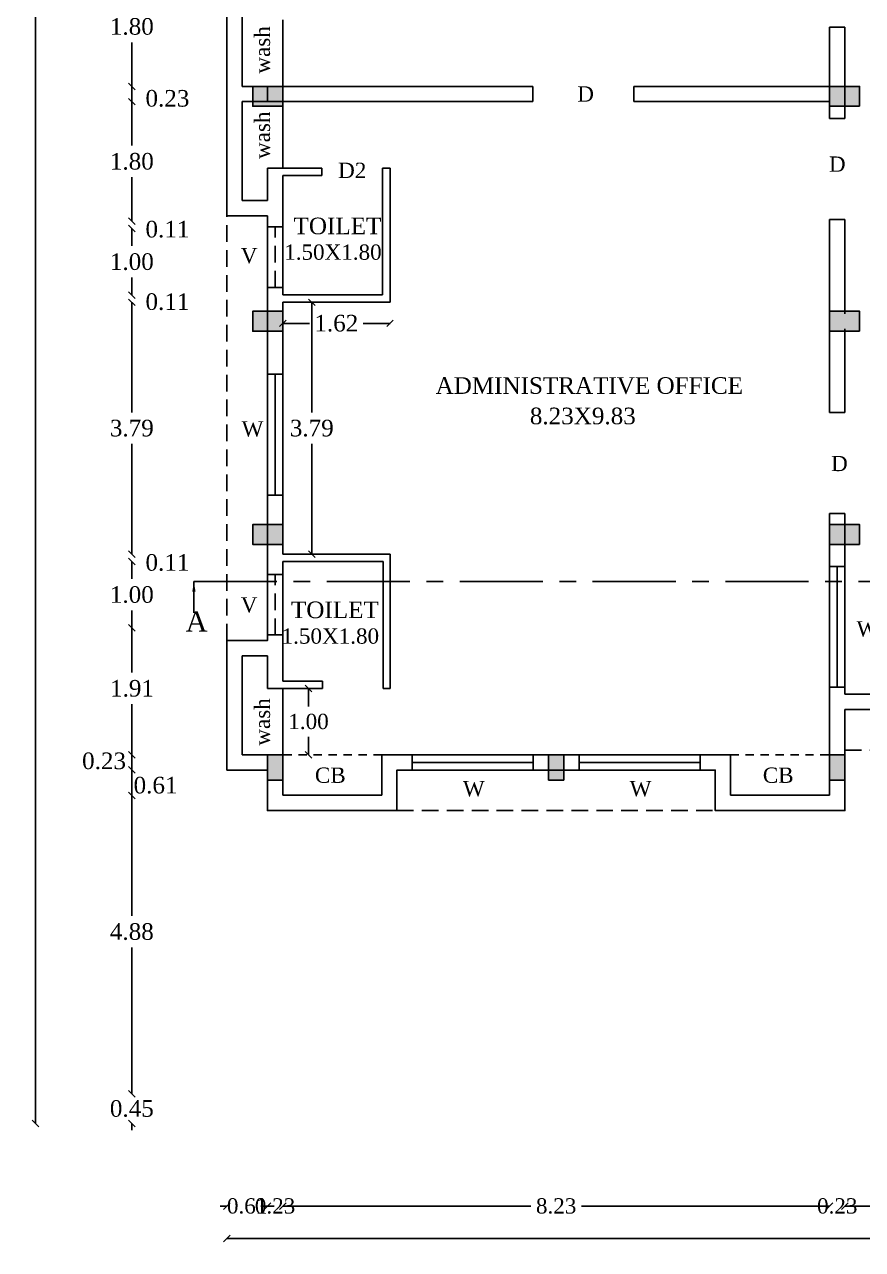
# Model space of a CAD drawing. Header units: metres. Extents: x -53 to 471, y -924 to -843.
# Drawn here: x -52.44 to -39.83, y -921.28 to -902.84 of the extents above; entities that cross this region are included whole.
import ezdxf
from ezdxf.enums import TextEntityAlignment as Align

# ---------------------------------------------------------------- set-up
doc = ezdxf.new("R2010")
doc.units = ezdxf.units.M
doc.header["$MEASUREMENT"] = 0
doc.header["$PDMODE"] = 3
doc.linetypes.add('CENTER', pattern=[2, 1.25, -0.25, 0.25, -0.25])
doc.linetypes.add('HIDDEN', pattern=[0.375, 0.25, -0.125])
doc.layers.get('DEFPOINTS').update_dxf_attribs({"lineweight": 5})
doc.layers.add('BLK_1_FLR_0_BLT_UP_AREA_EXISTING', color=27, linetype='Continuous')
doc.styles.add('Isa-', font='times.ttf')
doc.styles.add('STYLE2', font='times.ttf')
doc.dimstyles.new('Copy of ISO-25', dxfattribs={"dimscale": 0, "dimtxt": 0.23, "dimasz": 0.1, "dimexe": 1.25, "dimexo": 0.625, "dimgap": 0.11, "dimtad": 0, "dimtih": 1, "dimtoh": 1, "dimzin": 1, "dimdsep": 46, "dimtxsty": 'STYLE2', "dimblk": 'OBLIQUE', "dimcen": 0, "dimse1": 1, "dimse2": 1, "dimclrd": 1, "dimclrt": 3, "dimadec": 0, "dimazin": 2, "dimtfac": 1, "dimtix": 1, "dimtofl": 0, "dimtmove": 0, "dimatfit": 3, "dimfxl": 0, "dimtolj": 1, "dimarcsym": 0})
doc.dimstyles.new('ISO-25', dxfattribs={"dimscale": 0, "dimtxt": 0.23, "dimasz": 0.15, "dimexe": 1.25, "dimexo": 0.625, "dimgap": 0.11, "dimtad": 0, "dimtih": 1, "dimtoh": 1, "dimzin": 1, "dimdsep": 46, "dimtxsty": 'STYLE2', "dimblk": 'OBLIQUE', "dimcen": 0, "dimse1": 1, "dimse2": 1, "dimclrd": 1, "dimclrt": 3, "dimadec": 0, "dimazin": 2, "dimtfac": 1, "dimtix": 1, "dimtofl": 0, "dimtmove": 0, "dimatfit": 3, "dimfxl": 0, "dimtolj": 1, "dimarcsym": 0})

# ---------------------------------------------------------------- blocks, each defined once
blk = doc.blocks.new('_Oblique')
at = {"color": 0, "linetype": 'ByBlock', "lineweight": -2}
blk.add_line((-0.5, -0.5), (0.5, 0.5), dxfattribs=at)
blk = doc.blocks.new('*D74')
at = {"color": 1, "lineweight": -2}
for p, q in [((-49.396, -921.117), (-22.956, -921.117)), ((4.504, -921.117), (-21.936, -921.117))]:
    blk.add_line(p, q, dxfattribs=at)
at = {"layer": 'DEFPOINTS', "color": 0}
for p in [(-49.396, -913.602), (4.504, -914.031), (4.504, -921.117)]:
    blk.add_point(p, dxfattribs=at)
at = {"color": 1, "lineweight": -2, "xscale": 0.1, "yscale": 0.1, "zscale": 0.1, "rotation": 180}
blk.add_blockref('_Oblique', (-49.396, -921.117), dxfattribs=at)
at = {"color": 1, "lineweight": -2, "xscale": 0.1, "yscale": 0.1, "zscale": 0.1}
blk.add_blockref('_Oblique', (4.504, -921.117), dxfattribs=at)
at = {"color": 3, "lineweight": 25, "insert": (-22.446, -921.117), "char_height": 0.25, "attachment_point": 5, "style": 'STYLE2'}
blk.add_mtext('\\A1;53.90', dxfattribs=at)
blk = doc.blocks.new('*D264')
at = {"color": 1, "lineweight": -2}
for p, q in [((-50.826, -918.936), (-50.826, -918.836)), ((-50.826, -919.386), (-50.826, -919.486))]:
    blk.add_line(p, q, dxfattribs=at)
at = {"layer": 'DEFPOINTS', "color": 0}
for p in [(-50.826, -918.936), (-30.946, -918.936), (-30.946, -919.386)]:
    blk.add_point(p, dxfattribs=at)
at = {"color": 1, "lineweight": -2, "xscale": 0.1, "yscale": 0.1, "zscale": 0.1}
for p, rotation in [((-50.826, -918.936), 270), ((-50.826, -919.386), 90)]:
    blk.add_blockref('_Oblique', p, dxfattribs=dict(at, rotation=rotation))
at = {"color": 3, "lineweight": 25, "insert": (-50.826, -919.161), "char_height": 0.25, "attachment_point": 5, "style": 'STYLE2'}
blk.add_mtext('\\A1;0.45', dxfattribs=at)
blk = doc.blocks.new('*D265')
at = {"color": 1, "lineweight": -2}
for p, q in [((-50.826, -914.061), (-50.826, -916.261)), ((-50.826, -918.936), (-50.826, -916.736))]:
    blk.add_line(p, q, dxfattribs=at)
at = {"layer": 'DEFPOINTS', "color": 0}
for p in [(-50.826, -914.061), (-48.786, -914.061), (-30.946, -918.936)]:
    blk.add_point(p, dxfattribs=at)
at = {"color": 1, "lineweight": -2, "xscale": 0.1, "yscale": 0.1, "zscale": 0.1}
for p, rotation in [((-50.826, -914.061), 90), ((-50.826, -918.936), 270)]:
    blk.add_blockref('_Oblique', p, dxfattribs=dict(at, rotation=rotation))
at = {"color": 3, "lineweight": 25, "insert": (-50.826, -916.498), "char_height": 0.25, "attachment_point": 5, "style": 'STYLE2'}
blk.add_mtext('\\A1;4.88', dxfattribs=at)
blk = doc.blocks.new('*D266')
at = {"color": 1, "lineweight": -2}
blk.add_line((-50.826, -914.061), (-50.826, -913.836), dxfattribs=at)
at = {"layer": 'DEFPOINTS', "color": 0}
for p in [(-50.826, -913.836), (-48.556, -913.836), (-48.786, -914.061)]:
    blk.add_point(p, dxfattribs=at)
at = {"color": 1, "lineweight": -2, "xscale": 0.1, "yscale": 0.1, "zscale": 0.1}
for p, rotation in [((-50.826, -913.836), 90), ((-50.826, -914.061), 270)]:
    blk.add_blockref('_Oblique', p, dxfattribs=dict(at, rotation=rotation))
at = {"color": 3, "lineweight": 25, "insert": (-51.244, -913.929), "char_height": 0.25, "attachment_point": 5, "style": 'STYLE2'}
blk.add_mtext('\\A1;0.23', dxfattribs=at)
blk = doc.blocks.new('*D267')
at = {"color": 1, "lineweight": -2}
for p, q in [((-50.826, -913.836), (-50.826, -913.736)), ((-50.826, -914.446), (-50.826, -914.546))]:
    blk.add_line(p, q, dxfattribs=at)
at = {"layer": 'DEFPOINTS', "color": 0}
for p in [(-50.826, -913.836), (-48.556, -913.836), (-48.556, -914.446)]:
    blk.add_point(p, dxfattribs=at)
at = {"color": 1, "lineweight": -2, "xscale": 0.1, "yscale": 0.1, "zscale": 0.1}
for p, rotation in [((-50.826, -913.836), 270), ((-50.826, -914.446), 90)]:
    blk.add_blockref('_Oblique', p, dxfattribs=dict(at, rotation=rotation))
at = {"color": 3, "lineweight": 25, "insert": (-50.469, -914.295), "char_height": 0.25, "attachment_point": 5, "style": 'STYLE2'}
blk.add_mtext('\\A1;0.61', dxfattribs=at)
blk = doc.blocks.new('*D268')
at = {"color": 1, "lineweight": -2}
for p, q in [((-50.826, -911.926), (-50.826, -912.599)), ((-50.826, -913.836), (-50.826, -913.074))]:
    blk.add_line(p, q, dxfattribs=at)
at = {"layer": 'DEFPOINTS', "color": 0}
for p in [(-50.826, -911.926), (-48.556, -911.926), (-48.556, -913.836)]:
    blk.add_point(p, dxfattribs=at)
at = {"color": 1, "lineweight": -2, "xscale": 0.1, "yscale": 0.1, "zscale": 0.1}
for p, rotation in [((-50.826, -911.926), 90), ((-50.826, -913.836), 270)]:
    blk.add_blockref('_Oblique', p, dxfattribs=dict(at, rotation=rotation))
at = {"color": 3, "lineweight": 25, "insert": (-50.823, -912.837), "char_height": 0.25, "attachment_point": 5, "style": 'STYLE2'}
blk.add_mtext('\\A1;1.91', dxfattribs=at)
blk = doc.blocks.new('*D76')
at = {"color": 1, "lineweight": -2}
for p, q in [((-50.826, -910.926), (-50.826, -911.188)), ((-50.826, -911.926), (-50.826, -911.663))]:
    blk.add_line(p, q, dxfattribs=at)
at = {"layer": 'DEFPOINTS', "color": 0}
for p in [(-50.826, -910.926), (-48.556, -910.926), (-48.556, -911.926)]:
    blk.add_point(p, dxfattribs=at)
at = {"color": 1, "lineweight": -2, "xscale": 0.1, "yscale": 0.1, "zscale": 0.1}
for p, rotation in [((-50.826, -910.926), 90), ((-50.826, -911.926), 270)]:
    blk.add_blockref('_Oblique', p, dxfattribs=dict(at, rotation=rotation))
at = {"color": 3, "lineweight": 25, "insert": (-50.826, -911.426), "char_height": 0.25, "attachment_point": 5, "style": 'STYLE2'}
blk.add_mtext('\\A1;1.00', dxfattribs=at)
blk = doc.blocks.new('*D269')
at = {"color": 1, "lineweight": -2}
for p, q in [((-50.826, -910.816), (-50.826, -910.716)), ((-50.826, -910.926), (-50.826, -911.026))]:
    blk.add_line(p, q, dxfattribs=at)
at = {"layer": 'DEFPOINTS', "color": 0}
for p in [(-50.826, -910.816), (-48.556, -910.816), (-48.556, -910.926)]:
    blk.add_point(p, dxfattribs=at)
at = {"color": 1, "lineweight": -2, "xscale": 0.1, "yscale": 0.1, "zscale": 0.1}
for p, rotation in [((-50.826, -910.816), 270), ((-50.826, -910.926), 90)]:
    blk.add_blockref('_Oblique', p, dxfattribs=dict(at, rotation=rotation))
at = {"color": 3, "lineweight": 25, "insert": (-50.29, -910.943), "char_height": 0.25, "attachment_point": 5, "style": 'STYLE2'}
blk.add_mtext('\\A1;0.11', dxfattribs=at)
blk = doc.blocks.new('*D270')
at = {"color": 1, "lineweight": -2}
for p, q in [((-50.826, -907.026), (-50.826, -908.683)), ((-50.826, -910.816), (-50.826, -909.158))]:
    blk.add_line(p, q, dxfattribs=at)
at = {"layer": 'DEFPOINTS', "color": 0}
for p in [(-50.826, -907.026), (-48.556, -907.026), (-48.556, -910.816)]:
    blk.add_point(p, dxfattribs=at)
at = {"color": 1, "lineweight": -2, "xscale": 0.1, "yscale": 0.1, "zscale": 0.1}
for p, rotation in [((-50.826, -907.026), 90), ((-50.826, -910.816), 270)]:
    blk.add_blockref('_Oblique', p, dxfattribs=dict(at, rotation=rotation))
at = {"color": 3, "lineweight": 25, "insert": (-50.826, -908.921), "char_height": 0.25, "attachment_point": 5, "style": 'STYLE2'}
blk.add_mtext('\\A1;3.79', dxfattribs=at)
blk = doc.blocks.new('*D271')
at = {"color": 1, "lineweight": -2}
for p, q in [((-50.826, -906.916), (-50.826, -906.816)), ((-50.826, -907.026), (-50.826, -907.126))]:
    blk.add_line(p, q, dxfattribs=at)
at = {"layer": 'DEFPOINTS', "color": 0}
for p in [(-50.826, -906.916), (-48.556, -906.916), (-48.556, -907.026)]:
    blk.add_point(p, dxfattribs=at)
at = {"color": 1, "lineweight": -2, "xscale": 0.1, "yscale": 0.1, "zscale": 0.1}
for p, rotation in [((-50.826, -906.916), 270), ((-50.826, -907.026), 90)]:
    blk.add_blockref('_Oblique', p, dxfattribs=dict(at, rotation=rotation))
at = {"color": 3, "lineweight": 25, "insert": (-50.29, -907.018), "char_height": 0.25, "attachment_point": 5, "style": 'STYLE2'}
blk.add_mtext('\\A1;0.11', dxfattribs=at)
blk = doc.blocks.new('*D272')
at = {"color": 1, "lineweight": -2}
for p, q in [((-50.826, -905.916), (-50.826, -906.178)), ((-50.826, -906.916), (-50.826, -906.653))]:
    blk.add_line(p, q, dxfattribs=at)
at = {"layer": 'DEFPOINTS', "color": 0}
for p in [(-50.826, -905.916), (-48.556, -905.916), (-48.556, -906.916)]:
    blk.add_point(p, dxfattribs=at)
at = {"color": 1, "lineweight": -2, "xscale": 0.1, "yscale": 0.1, "zscale": 0.1}
for p, rotation in [((-50.826, -905.916), 90), ((-50.826, -906.916), 270)]:
    blk.add_blockref('_Oblique', p, dxfattribs=dict(at, rotation=rotation))
at = {"color": 3, "lineweight": 25, "insert": (-50.826, -906.416), "char_height": 0.25, "attachment_point": 5, "style": 'STYLE2'}
blk.add_mtext('\\A1;1.00', dxfattribs=at)
blk = doc.blocks.new('*D77')
at = {"color": 1, "lineweight": -2}
for p, q in [((-50.826, -905.806), (-50.826, -905.706)), ((-50.826, -905.916), (-50.826, -906.016))]:
    blk.add_line(p, q, dxfattribs=at)
at = {"layer": 'DEFPOINTS', "color": 0}
for p in [(-50.826, -905.806), (-48.556, -905.806), (-48.556, -905.916)]:
    blk.add_point(p, dxfattribs=at)
at = {"color": 1, "lineweight": -2, "xscale": 0.1, "yscale": 0.1, "zscale": 0.1}
for p, rotation in [((-50.826, -905.806), 270), ((-50.826, -905.916), 90)]:
    blk.add_blockref('_Oblique', p, dxfattribs=dict(at, rotation=rotation))
at = {"color": 3, "lineweight": 25, "insert": (-50.29, -905.927), "char_height": 0.25, "attachment_point": 5, "style": 'STYLE2'}
blk.add_mtext('\\A1;0.11', dxfattribs=at)
blk = doc.blocks.new('*D273')
at = {"color": 1, "lineweight": -2}
for p, q in [((-50.826, -904.006), (-50.826, -904.668)), ((-50.826, -905.806), (-50.826, -905.143))]:
    blk.add_line(p, q, dxfattribs=at)
at = {"layer": 'DEFPOINTS', "color": 0}
for p in [(-50.826, -904.006), (-48.556, -904.006), (-48.556, -905.806)]:
    blk.add_point(p, dxfattribs=at)
at = {"color": 1, "lineweight": -2, "xscale": 0.1, "yscale": 0.1, "zscale": 0.1}
for p, rotation in [((-50.826, -904.006), 90), ((-50.826, -905.806), 270)]:
    blk.add_blockref('_Oblique', p, dxfattribs=dict(at, rotation=rotation))
at = {"color": 3, "lineweight": 25, "insert": (-50.826, -904.906), "char_height": 0.25, "attachment_point": 5, "style": 'STYLE2'}
blk.add_mtext('\\A1;1.80', dxfattribs=at)
blk = doc.blocks.new('*D274')
at = {"color": 1, "lineweight": -2}
blk.add_line((-50.826, -904.006), (-50.826, -903.776), dxfattribs=at)
at = {"layer": 'DEFPOINTS', "color": 0}
for p in [(-50.826, -903.776), (-48.556, -903.776), (-48.556, -904.006)]:
    blk.add_point(p, dxfattribs=at)
at = {"color": 1, "lineweight": -2, "xscale": 0.1, "yscale": 0.1, "zscale": 0.1}
for p, rotation in [((-50.826, -903.776), 90), ((-50.826, -904.006), 270)]:
    blk.add_blockref('_Oblique', p, dxfattribs=dict(at, rotation=rotation))
at = {"color": 3, "lineweight": 25, "insert": (-50.29, -903.958), "char_height": 0.25, "attachment_point": 5, "style": 'STYLE2'}
blk.add_mtext('\\A1;0.23', dxfattribs=at)
blk = doc.blocks.new('*D275')
at = {"color": 1, "lineweight": -2}
for p, q in [((-50.826, -901.976), (-50.826, -902.638)), ((-50.826, -903.776), (-50.826, -903.113))]:
    blk.add_line(p, q, dxfattribs=at)
at = {"layer": 'DEFPOINTS', "color": 0}
for p in [(-50.826, -901.976), (-48.556, -901.976), (-48.556, -903.776)]:
    blk.add_point(p, dxfattribs=at)
at = {"color": 1, "lineweight": -2, "xscale": 0.1, "yscale": 0.1, "zscale": 0.1}
for p, rotation in [((-50.826, -901.976), 90), ((-50.826, -903.776), 270)]:
    blk.add_blockref('_Oblique', p, dxfattribs=dict(at, rotation=rotation))
at = {"color": 3, "lineweight": 25, "insert": (-50.826, -902.876), "char_height": 0.25, "attachment_point": 5, "style": 'STYLE2'}
blk.add_mtext('\\A1;1.80', dxfattribs=at)
blk = doc.blocks.new('*D294')
at = {"color": 1, "lineweight": -2}
for p, q in [((-40.096, -920.627), (-39.299, -920.627)), ((-37.656, -920.627), (-38.453, -920.627))]:
    blk.add_line(p, q, dxfattribs=at)
at = {"layer": 'DEFPOINTS', "color": 0}
for p in [(-37.656, -912.926), (-40.096, -913.156), (-37.656, -920.627)]:
    blk.add_point(p, dxfattribs=at)
at = {"color": 1, "lineweight": -2, "xscale": 0.1, "yscale": 0.1, "zscale": 0.1, "rotation": 180}
blk.add_blockref('_Oblique', (-40.096, -920.627), dxfattribs=at)
at = {"color": 1, "lineweight": -2, "xscale": 0.1, "yscale": 0.1, "zscale": 0.1}
blk.add_blockref('_Oblique', (-37.656, -920.627), dxfattribs=at)
at = {"color": 3, "lineweight": 25, "insert": (-38.876, -920.627), "char_height": 0.25, "attachment_point": 5, "style": 'STYLE2'}
blk.add_mtext('\\A1;2.44', dxfattribs=at)
blk = doc.blocks.new('*D348')
at = {"color": 1, "lineweight": -2}
for p, q in [((-48.118, -907.026), (-48.118, -908.683)), ((-48.118, -910.816), (-48.118, -909.158))]:
    blk.add_line(p, q, dxfattribs=at)
at = {"layer": 'DEFPOINTS', "color": 0}
for p in [(-48.556, -907.026), (-48.118, -907.026), (-48.556, -910.816)]:
    blk.add_point(p, dxfattribs=at)
at = {"color": 1, "lineweight": -2, "xscale": 0.1, "yscale": 0.1, "zscale": 0.1}
for p, rotation in [((-48.118, -907.026), 90), ((-48.118, -910.816), 270)]:
    blk.add_blockref('_Oblique', p, dxfattribs=dict(at, rotation=rotation))
at = {"color": 3, "lineweight": 25, "insert": (-48.118, -908.921), "char_height": 0.25, "attachment_point": 5, "style": 'STYLE2'}
blk.add_mtext('\\A1;3.79', dxfattribs=at)
blk = doc.blocks.new('*D349')
at = {"color": 1, "lineweight": -2}
for p, q in [((-48.556, -907.342), (-48.152, -907.342)), ((-46.941, -907.342), (-47.345, -907.342))]:
    blk.add_line(p, q, dxfattribs=at)
at = {"layer": 'DEFPOINTS', "color": 0}
for p in [(-48.556, -907.026), (-46.941, -907.026), (-48.556, -907.342)]:
    blk.add_point(p, dxfattribs=at)
at = {"color": 1, "lineweight": -2, "xscale": 0.1, "yscale": 0.1, "zscale": 0.1, "rotation": 180}
blk.add_blockref('_Oblique', (-48.556, -907.342), dxfattribs=at)
at = {"color": 1, "lineweight": -2, "xscale": 0.1, "yscale": 0.1, "zscale": 0.1}
blk.add_blockref('_Oblique', (-46.941, -907.342), dxfattribs=at)
at = {"color": 3, "lineweight": 25, "insert": (-47.749, -907.342), "char_height": 0.25, "attachment_point": 5, "style": 'STYLE2'}
blk.add_mtext('\\A1;1.62', dxfattribs=at)
blk = doc.blocks.new('*D385')
at = {"color": 1, "lineweight": -2}
for p, q in [((-52.277, -874.393), (-52.277, -896.375)), ((-52.277, -919.386), (-52.277, -897.404))]:
    blk.add_line(p, q, dxfattribs=at)
at = {"layer": 'DEFPOINTS', "color": 0}
for p in [(-52.277, -874.393), (-43.376, -874.393), (-30.946, -919.386)]:
    blk.add_point(p, dxfattribs=at)
at = {"color": 1, "lineweight": -2, "xscale": 0.1, "yscale": 0.1, "zscale": 0.1}
for p, rotation in [((-52.277, -874.393), 90), ((-52.277, -919.386), 270)]:
    blk.add_blockref('_Oblique', p, dxfattribs=dict(at, rotation=rotation))
at = {"color": 3, "lineweight": 25, "insert": (-52.277, -896.889), "char_height": 0.25, "attachment_point": 5, "rotation": 90, "style": 'STYLE2'}
blk.add_mtext('\\A1;44.99', dxfattribs=at)
blk = doc.blocks.new('*D398')
at = {"color": 1, "lineweight": -2}
for p, q in [((-48.167, -912.836), (-48.167, -913.108)), ((-48.167, -913.836), (-48.167, -913.563))]:
    blk.add_line(p, q, dxfattribs=at)
at = {"layer": 'DEFPOINTS', "color": 0}
for p in [(-47.968, -912.836), (-48.167, -913.836), (-47.968, -913.836)]:
    blk.add_point(p, dxfattribs=at)
at = {"color": 1, "lineweight": -2, "xscale": 0.1, "yscale": 0.1, "zscale": 0.1}
for p, rotation in [((-48.167, -912.836), 90), ((-48.167, -913.836), 270)]:
    blk.add_blockref('_Oblique', p, dxfattribs=dict(at, rotation=rotation))
at = {"color": 3, "lineweight": 25, "insert": (-48.167, -913.336), "char_height": 0.23, "attachment_point": 5, "style": 'STYLE2'}
blk.add_mtext('\\A1;1.00', dxfattribs=at)
blk = doc.blocks.new('*D499')
at = {"color": 1, "lineweight": -2}
for p, q in [((-40.326, -920.627), (-40.426, -920.627)), ((-40.096, -920.627), (-39.996, -920.627))]:
    blk.add_line(p, q, dxfattribs=at)
at = {"layer": 'DEFPOINTS', "color": 0}
for p in [(-40.096, -913.156), (-40.326, -913.593), (-40.326, -920.627)]:
    blk.add_point(p, dxfattribs=at)
at = {"color": 1, "lineweight": -2, "xscale": 0.1, "yscale": 0.1, "zscale": 0.1}
blk.add_blockref('_Oblique', (-40.326, -920.627), dxfattribs=at)
at = {"color": 1, "lineweight": -2, "xscale": 0.1, "yscale": 0.1, "zscale": 0.1, "rotation": 180}
blk.add_blockref('_Oblique', (-40.096, -920.627), dxfattribs=at)
at = {"color": 3, "lineweight": -3, "insert": (-40.211, -920.627), "char_height": 0.23, "attachment_point": 5, "style": 'STYLE2'}
blk.add_mtext('\\A1;0.23', dxfattribs=at)
blk = doc.blocks.new('*D500')
at = {"color": 1, "lineweight": -2}
for p, q in [((-48.556, -920.627), (-44.824, -920.627)), ((-40.326, -920.627), (-44.058, -920.627))]:
    blk.add_line(p, q, dxfattribs=at)
at = {"layer": 'DEFPOINTS', "color": 0}
for p in [(-40.326, -913.593), (-48.556, -914.286), (-48.556, -920.627)]:
    blk.add_point(p, dxfattribs=at)
at = {"color": 1, "lineweight": -2, "xscale": 0.1, "yscale": 0.1, "zscale": 0.1, "rotation": 180}
blk.add_blockref('_Oblique', (-48.556, -920.627), dxfattribs=at)
at = {"color": 1, "lineweight": -2, "xscale": 0.1, "yscale": 0.1, "zscale": 0.1}
blk.add_blockref('_Oblique', (-40.326, -920.627), dxfattribs=at)
at = {"color": 3, "lineweight": -3, "insert": (-44.441, -920.627), "char_height": 0.23, "attachment_point": 5, "style": 'STYLE2'}
blk.add_mtext('\\A1;8.23', dxfattribs=at)
blk = doc.blocks.new('*D501')
at = {"color": 1, "lineweight": -2}
for p, q in [((-48.786, -920.627), (-48.886, -920.627)), ((-48.556, -920.627), (-48.456, -920.627))]:
    blk.add_line(p, q, dxfattribs=at)
at = {"layer": 'DEFPOINTS', "color": 0}
for p in [(-48.786, -914.286), (-48.556, -914.286), (-48.786, -920.627)]:
    blk.add_point(p, dxfattribs=at)
at = {"color": 1, "lineweight": -2, "xscale": 0.1, "yscale": 0.1, "zscale": 0.1}
blk.add_blockref('_Oblique', (-48.786, -920.627), dxfattribs=at)
at = {"color": 1, "lineweight": -2, "xscale": 0.1, "yscale": 0.1, "zscale": 0.1, "rotation": 180}
blk.add_blockref('_Oblique', (-48.556, -920.627), dxfattribs=at)
at = {"color": 3, "lineweight": -3, "insert": (-48.671, -920.627), "char_height": 0.23, "attachment_point": 5, "style": 'STYLE2'}
blk.add_mtext('\\A1;0.23', dxfattribs=at)
blk = doc.blocks.new('*D502')
at = {"color": 1, "lineweight": -2}
for p, q in [((-49.396, -920.627), (-49.496, -920.627)), ((-48.786, -920.627), (-48.686, -920.627))]:
    blk.add_line(p, q, dxfattribs=at)
at = {"layer": 'DEFPOINTS', "color": 0}
for p in [(-49.396, -914.066), (-48.786, -914.286), (-49.396, -920.627)]:
    blk.add_point(p, dxfattribs=at)
at = {"color": 1, "lineweight": -2, "xscale": 0.1, "yscale": 0.1, "zscale": 0.1}
blk.add_blockref('_Oblique', (-49.396, -920.627), dxfattribs=at)
at = {"color": 1, "lineweight": -2, "xscale": 0.1, "yscale": 0.1, "zscale": 0.1, "rotation": 180}
blk.add_blockref('_Oblique', (-48.786, -920.627), dxfattribs=at)
at = {"color": 3, "lineweight": -3, "insert": (-49.091, -920.627), "char_height": 0.23, "attachment_point": 5, "style": 'STYLE2'}
blk.add_mtext('\\A1;0.61', dxfattribs=at)
blk = doc.blocks.new('FF COLUMN')
for color, points in [(5, [(-5.18, -29.682), (-5.63, -29.682), (-5.63, -29.382), (-5.18, -29.382)]), (6, [(3.5, -29.682), (3.05, -29.682), (3.05, -29.382), (3.5, -29.382)]), (5, [(-5.18, -33.068), (-5.63, -33.068), (-5.63, -32.768), (-5.18, -32.768)]), (6, [(3.5, -33.068), (3.05, -33.068), (3.05, -32.768), (3.5, -32.768)]), (5, [(-5.18, -36.277), (-5.63, -36.277), (-5.63, -35.977), (-5.18, -35.977)]), (6, [(3.5, -36.277), (3.05, -36.277), (3.05, -35.977), (3.5, -35.977)]), (2, [(-5.41, -39.822), (-5.18, -39.822), (-5.18, -39.442), (-5.41, -39.442)]), (2, [(-1.18, -39.822), (-0.95, -39.822), (-0.95, -39.442), (-1.18, -39.442)]), (2, [(3.05, -39.822), (3.28, -39.822), (3.28, -39.442), (3.05, -39.442)])]:
    blk.add_hatch(color=color).paths.add_polyline_path(points)
at = {"color": 5}
for points in [[(-5.18, -29.682), (-5.63, -29.682), (-5.63, -29.382), (-5.18, -29.382)], [(-5.18, -33.068), (-5.63, -33.068), (-5.63, -32.768), (-5.18, -32.768)], [(-5.18, -36.277), (-5.63, -36.277), (-5.63, -35.977), (-5.18, -35.977)]]:
    blk.add_lwpolyline(points, close=True, dxfattribs=at)
at = {"color": 6}
for points in [[(3.5, -29.682), (3.05, -29.682), (3.05, -29.382), (3.5, -29.382)], [(3.5, -33.068), (3.05, -33.068), (3.05, -32.768), (3.5, -32.768)], [(3.5, -36.277), (3.05, -36.277), (3.05, -35.977), (3.5, -35.977)]]:
    blk.add_lwpolyline(points, close=True, dxfattribs=at)
at = {"color": 2}
for points in [[(-5.41, -39.822), (-5.41, -39.442), (-5.18, -39.442), (-5.18, -39.822)], [(-1.18, -39.822), (-1.18, -39.442), (-0.95, -39.442), (-0.95, -39.822)], [(3.05, -39.822), (3.05, -39.442), (3.28, -39.442), (3.28, -39.822)]]:
    blk.add_lwpolyline(points, close=True, dxfattribs=at)

msp = doc.modelspace()

# ---------------------------------------------------------------- linework, layer by layer
at = {"color": 1, "linetype": 'HIDDEN', "lineweight": -3}
for p, q in [((-49.39611, -912.11555), (-49.39611, -888.93321)), ((-48.67111, -906.8015), (-48.67111, -905.8915)), ((-48.67111, -912.03216), (-48.67111, -911.12216)), ((-40.09611, -913.76555), (-36.05111, -913.76555)), ((-46.83611, -914.67555), (-42.04611, -914.67555))]:
    msp.add_line(p, q, dxfattribs=at)
at = {"lineweight": -3}
for p, q in [((-49.39611, -902.05555), (-49.39611, -904.00555)), ((-49.16611, -902.28555), (-49.16611, -903.77555)), ((-48.55611, -903.77555), (-48.55611, -902.77555)), ((-48.55611, -903.77555), (-48.55611, -902.77555)), ((-40.32611, -902.88454), (-40.09611, -902.88454)), ((-40.32611, -903.77555), (-40.32611, -902.88454)), ((-40.09611, -904.25718), (-40.09611, -902.88454)), ((-49.39611, -905.72555), (-49.39611, -903.77555)), ((-49.16611, -903.77555), (-44.79312, -903.77555)), ((-48.78611, -904.00555), (-48.78611, -903.77555)), ((-44.79312, -904.00555), (-44.79312, -903.77555)), ((-43.27312, -903.77555), (-40.09611, -903.77555)), ((-43.27312, -904.00555), (-43.27312, -903.77555)), ((-49.16611, -904.00555), (-44.79312, -904.00555)), ((-49.16611, -905.49555), (-49.16611, -904.00555)), ((-48.55611, -905.00555), (-48.55611, -904.00555)), ((-48.55611, -905.00555), (-48.55611, -904.00555)), ((-43.27312, -904.00555), (-40.32611, -904.00555)), ((-40.32611, -904.25718), (-40.32611, -904.00555)), ((-40.32611, -904.25718), (-40.09611, -904.25718)), ((-48.78611, -905.49555), (-48.78611, -905.00555)), ((-48.78611, -905.00555), (-47.96611, -905.00555)), ((-47.96611, -905.00555), (-47.96611, -905.11555)), ((-47.05611, -905.00555), (-46.94111, -905.00555)), ((-47.05611, -905.00555), (-47.05611, -906.91555)), ((-46.94111, -905.00555), (-46.94111, -907.02555)), ((-48.55611, -906.91555), (-48.55611, -905.11555)), ((-48.55611, -905.11555), (-47.96611, -905.11555)), ((-49.16611, -905.49555), (-48.78611, -905.49555)), ((-49.39611, -905.72555), (-48.78611, -905.72555)), ((-48.78611, -912.11555), (-48.78611, -905.72555)), ((-40.32611, -905.77718), (-40.09611, -905.77718)), ((-40.32611, -908.68302), (-40.32611, -905.77718)), ((-40.09611, -907.19681), (-40.09611, -905.77718)), ((-48.55611, -906.91555), (-48.55611, -905.91555)), ((-48.55611, -906.91555), (-47.05611, -906.91555)), ((-48.55611, -910.81555), (-48.55611, -907.02555)), ((-48.55611, -910.81555), (-48.55611, -907.02555)), ((-48.55611, -907.02555), (-46.94111, -907.02555)), ((-40.09611, -908.68302), (-40.09611, -907.42681)), ((-40.32611, -908.68302), (-40.09611, -908.68302)), ((-40.32611, -914.44555), (-40.32611, -910.20302)), ((-40.32611, -910.20302), (-40.09611, -910.20302)), ((-40.09611, -912.92555), (-40.09611, -910.20302)), ((-48.55611, -910.81555), (-46.94111, -910.81555)), ((-48.55611, -910.92555), (-47.04611, -910.92555)), ((-48.55611, -912.72555), (-48.55611, -910.92555)), ((-47.04611, -912.83555), (-47.04611, -910.92555)), ((-46.94111, -912.83555), (-46.94111, -910.81555)), ((-48.55611, -912.72555), (-48.55611, -912.03555)), ((-49.39611, -912.11555), (-49.39611, -914.06555)), ((-49.39611, -912.11555), (-48.78611, -912.11555)), ((-49.16611, -912.34555), (-49.16611, -913.83555)), ((-49.16611, -912.34555), (-48.78611, -912.34555)), ((-48.78611, -912.83555), (-48.78611, -912.34555)), ((-48.55611, -912.72555), (-47.95611, -912.72555)), ((-47.95611, -912.83555), (-47.95611, -912.72555)), ((-48.78611, -912.83555), (-47.95611, -912.83555)), ((-48.55611, -913.83555), (-48.55611, -912.83555)), ((-48.55611, -913.83555), (-48.55611, -912.83555)), ((-47.04611, -912.83555), (-46.94111, -912.83555)), ((-40.09611, -912.92555), (-37.65611, -912.92555)), ((-40.09611, -912.92555), (-37.65611, -912.92555)), ((-40.09611, -913.15555), (-37.42611, -913.15555)), ((-40.09611, -914.67555), (-40.09611, -913.15555)), ((-49.16611, -913.83555), (-48.55611, -913.83555)), ((-48.55611, -914.44555), (-48.55611, -913.83555)), ((-47.06611, -913.83555), (-41.81611, -913.83555)), ((-47.06611, -914.44555), (-47.06611, -913.83555)), ((-41.81611, -914.44555), (-41.81611, -913.83555)), ((-49.39611, -914.06555), (-48.78611, -914.06555)), ((-48.78611, -914.67555), (-48.78611, -914.06555)), ((-46.83611, -914.06555), (-42.04611, -914.06555)), ((-46.83611, -914.67555), (-46.83611, -914.06555)), ((-42.04611, -914.67555), (-42.04611, -914.06555)), ((-48.55611, -914.44555), (-47.06611, -914.44555)), ((-40.32611, -914.44555), (-41.81611, -914.44555)), ((-48.78611, -914.67555), (-46.83611, -914.67555)), ((-40.09611, -914.67555), (-42.04611, -914.67555))]:
    msp.add_line(p, q, dxfattribs=at)
at = {"color": 1, "lineweight": -3}
for p, q in [((-48.67111, -909.92869), (-48.67111, -908.10869)), ((-40.21111, -912.82001), (-40.21111, -911.00001)), ((-44.78611, -913.95055), (-46.60611, -913.95055)), ((-42.27611, -913.95055), (-44.09611, -913.95055))]:
    msp.add_line(p, q, dxfattribs=at)
at = {"color": 3, "lineweight": -3}
msp.add_line((-46.94111, -910.92555), (-46.94111, -910.81555), dxfattribs=at)
at = {"color": 5, "linetype": 'CENTER', "lineweight": -3}
msp.add_line((-49.89172, -911.22957), (5.32389, -911.22957), dxfattribs=at)
at = {"color": 41, "linetype": 'HIDDEN', "lineweight": -3, "ltscale": 0.5}
for p, q in [((-47.06611, -913.83555), (-48.55611, -913.83555)), ((-41.81611, -913.83555), (-40.32611, -913.83555))]:
    msp.add_line(p, q, dxfattribs=at)
at = {"color": 2, "lineweight": -3}
for points in [[(-48.55611, -905.8915), (-48.55611, -906.8015), (-48.78611, -906.8015), (-48.78611, -905.8915)], [(-48.78611, -908.10869), (-48.55611, -908.10869), (-48.55611, -909.92869), (-48.78611, -909.92869)], [(-48.55611, -911.12216), (-48.55611, -912.03216), (-48.78611, -912.03216), (-48.78611, -911.12216)], [(-40.32611, -911.00001), (-40.09611, -911.00001), (-40.09611, -912.82001), (-40.32611, -912.82001)], [(-46.60611, -914.06555), (-46.60611, -913.83555), (-44.78611, -913.83555), (-44.78611, -914.06555)], [(-44.09611, -914.06555), (-44.09611, -913.83555), (-42.27611, -913.83555), (-42.27611, -914.06555)]]:
    msp.add_lwpolyline(points, close=True, dxfattribs=at)
at = {"layer": 'BLK_1_FLR_0_BLT_UP_AREA_EXISTING', "color": 27}
msp.add_lwpolyline([(-49.39611, -902.05555), (-49.39611, -905.72555), (-48.78611, -905.72555), (-48.78611, -912.11555), (-49.39611, -912.11555), (-49.39611, -914.06555), (-48.78611, -914.06555), (-48.78611, -914.67555), (-46.83611, -914.67555), (-46.83611, -914.06555), (-42.04611, -914.06555), (-42.04611, -914.67555), (-40.09611, -914.67555), (-40.09611, -913.15555), (-37.65611, -913.15555)], dxfattribs=at)

# ---------------------------------------------------------------- block references
msp.add_blockref('FF COLUMN', (-43.37611, -874.39336))

# ---------------------------------------------------------------- texts
at = {"color": 4, "lineweight": -3, "style": 'Isa-'}
for p in [(-48.74711, -903.22734), (-48.74711, -904.51171), (-48.74711, -913.34171)]:
    msp.add_text('wash', height=0.23, rotation=90, dxfattribs=at).set_placement(p, align=Align.CENTER)
for s, p in [('D', (-43.99787, -904.00555)), ('D', (-40.21111, -905.0608)), ('D2', (-47.50931, -905.15431)), ('V', (-49.06144, -906.43828)), ('W', (-49.00933, -909.04598)), ('D', (-40.1784, -909.56654)), ('V', (-49.06144, -911.69399)), ('W', (-39.75749, -912.05542)), ('CB', (-47.83923, -914.25744)), ('CB', (-41.09923, -914.25744)), ('W', (-45.68099, -914.46024)), ('W', (-43.17099, -914.46024))]:
    msp.add_text(s, height=0.23, dxfattribs=at).set_placement(p, align=Align.CENTER)
at = {"lineweight": -3, "style": 'Isa-'}
for s, p in [('TOILET', (-47.73177, -906.00106)), ('ADMINISTRATIVE OFFICE ', (-43.89509, -908.40313)), ('8.23X9.83', (-44.03976, -908.86071)), ('TOILET', (-47.77035, -911.77908))]:
    msp.add_text(s, height=0.25, dxfattribs=at).set_placement(p, align=Align.CENTER)
at = {"color": 6, "lineweight": -3, "style": 'Isa-'}
for p in [(-47.79998, -906.38545), (-47.83856, -912.16347)]:
    msp.add_text('1.50X1.80', height=0.23, dxfattribs=at).set_placement(p, align=Align.CENTER)
at = {"color": 2, "lineweight": -3, "style": 'Isa-'}
msp.add_text('A', height=0.3, dxfattribs=at).set_placement((-50.01572, -911.98025))

# ---------------------------------------------------------------- dimensions: what is measured, and where the dimension line sits
at = {"lineweight": 25}
dim = msp.add_linear_dim(base=(-52.27701, -874.39336), p1=(-30.94611, -919.38555), p2=(-43.37611, -874.39336), angle=90, dimstyle='Copy of ISO-25', override={"dimscale": 1, "dimtxt": 0.25}, dxfattribs=at)
dim.commit()
dim.dimension.update_dxf_attribs({"geometry": '*D385', "text_midpoint": (-52.27701, -896.88946), "text_rotation": 90})
for base, p1, p2, override, picture, middle in [((-50.82647, -901.97555), (-48.55611, -903.77555), (-48.55611, -901.97555), {"dimscale": 1, "dimtxt": 0.25, "dimtmove": 1}, '*D275', (-50.82647, -902.87555)), ((-50.82647, -904.00555), (-48.55611, -905.80555), (-48.55611, -904.00555), {"dimscale": 1, "dimtxt": 0.25, "dimtmove": 1}, '*D273', (-50.82647, -904.90555)), ((-50.82647, -905.91555), (-48.55611, -906.91555), (-48.55611, -905.91555), {"dimscale": 1, "dimtxt": 0.25, "dimtmove": 1}, '*D272', (-50.82647, -906.41555)), ((-50.82647, -907.02555), (-48.55611, -910.81555), (-48.55611, -907.02555), {"dimscale": 1, "dimtxt": 0.25, "dimtmove": 1}, '*D270', (-50.82647, -908.92055)), ((-48.11812, -907.02555), (-48.55611, -910.81555), (-48.55611, -907.02555), {"dimscale": 1, "dimtxt": 0.25}, '*D348', (-48.11812, -908.92055)), ((-50.82647, -910.92555), (-48.55611, -911.92555), (-48.55611, -910.92555), {"dimscale": 1, "dimtxt": 0.25, "dimtmove": 1}, '*D76', (-50.82647, -911.42555)), ((-48.16657, -913.83555), (-47.96784, -912.83555), (-47.96784, -913.83555), {"dimscale": 1}, '*D398', (-48.16657, -913.33555)), ((-50.8264707859, -914.0605476746), (-30.9461055916, -918.9355476746), (-48.7861055916, -914.0605476746), {"dimscale": 1, "dimtxt": 0.25, "dimtmove": 1}, '*D265', (-50.8264707859, -916.4980476746)), ((-50.82647, -918.93555), (-30.94611, -919.38555), (-30.94611, -918.93555), {"dimscale": 1, "dimtxt": 0.25}, '*D264', (-50.82647, -919.16055))]:
    dim = msp.add_linear_dim(base=base, p1=p1, p2=p2, angle=90, dimstyle='Copy of ISO-25', override=override, dxfattribs=at)
    dim.commit()
    dim.dimension.update_dxf_attribs({"geometry": picture, "text_midpoint": middle})
for base, p1, p2, picture, middle in [((-50.82647, -903.77555), (-48.55611, -904.00555), (-48.55611, -903.77555), '*D274', (-50.28966, -903.95804)), ((-50.82647, -905.80555), (-48.55611, -905.91555), (-48.55611, -905.80555), '*D77', (-50.28966, -905.92683)), ((-50.82647, -906.91555), (-48.55611, -907.02555), (-48.55611, -906.91555), '*D271', (-50.28966, -907.01797)), ((-50.82647, -910.81555), (-48.55611, -910.92555), (-48.55611, -910.81555), '*D269', (-50.28966, -910.9429)), ((-50.82647, -911.92555), (-48.55611, -913.83555), (-48.55611, -911.92555), '*D268', (-50.82257, -912.83689)), ((-50.8264707859, -913.8355476746), (-48.7861055916, -914.0605476746), (-48.5561055916, -913.8355476746), '*D266', (-51.2442260253, -913.9285852484)), ((-50.82647, -913.83555), (-48.55611, -914.44555), (-48.55611, -913.83555), '*D267', (-50.46938, -914.29537))]:
    dim = msp.add_linear_dim(base=base, p1=p1, p2=p2, angle=90, dimstyle='Copy of ISO-25', override={"dimscale": 1, "dimtxt": 0.25, "dimtmove": 2}, dxfattribs=at)
    dim.commit()
    dim.dimension.update_dxf_attribs({"geometry": picture, "text_midpoint": middle, "dimtype": 160})
for base, p1, p2, override, picture, middle in [((-48.5561055916, -907.3417529532), (-46.9411055916, -907.0255476746), (-48.5561055916, -907.0255476746), {"dimscale": 1, "dimtxt": 0.25}, '*D349', (-47.7486055916, -907.3417529532)), ((-37.65611, -920.62681), (-40.09611, -913.15555), (-37.65611, -912.92555), {"dimscale": 1, "dimtxt": 0.25, "dimtmove": 1}, '*D294', (-38.87611, -920.62681)), ((4.50389, -921.11692), (-49.39611, -913.6021), (4.50389, -914.03052), {"dimscale": 1, "dimtxt": 0.25}, '*D74', (-22.44611, -921.11692))]:
    dim = msp.add_linear_dim(base=base, p1=p1, p2=p2, dimstyle='Copy of ISO-25', override=override, dxfattribs=at)
    dim.commit()
    dim.dimension.update_dxf_attribs({"geometry": picture, "text_midpoint": middle})
at = {"color": 3, "lineweight": -3}
for base, p1, p2, picture, middle in [((-40.32611, -920.62681), (-40.09611, -913.15555), (-40.32611, -913.5933), '*D499', (-40.21111, -920.62681)), ((-48.55611, -920.62681), (-40.32611, -913.5933), (-48.55611, -914.28555), '*D500', (-44.44111, -920.62681)), ((-49.39611, -920.62681), (-48.78611, -914.28555), (-49.39611, -914.06555), '*D502', (-49.09111, -920.62681)), ((-48.78611, -920.62681), (-48.55611, -914.28555), (-48.78611, -914.28555), '*D501', (-48.67111, -920.62681))]:
    dim = msp.add_linear_dim(base=base, p1=p1, p2=p2, dimstyle='Copy of ISO-25', override={"dimscale": 1, "dimtmove": 1}, dxfattribs=at)
    dim.commit()
    dim.dimension.update_dxf_attribs({"geometry": picture, "text_midpoint": middle})

# ---------------------------------------------------------------- leaders
at = {"lineweight": -3}
msp.add_leader([(-49.89172, -911.22957), (-49.89172, -911.70095)], dimstyle='ISO-25', override={"dimscale": 1}, dxfattribs=at)

doc.saveas('drawing.dxf')
